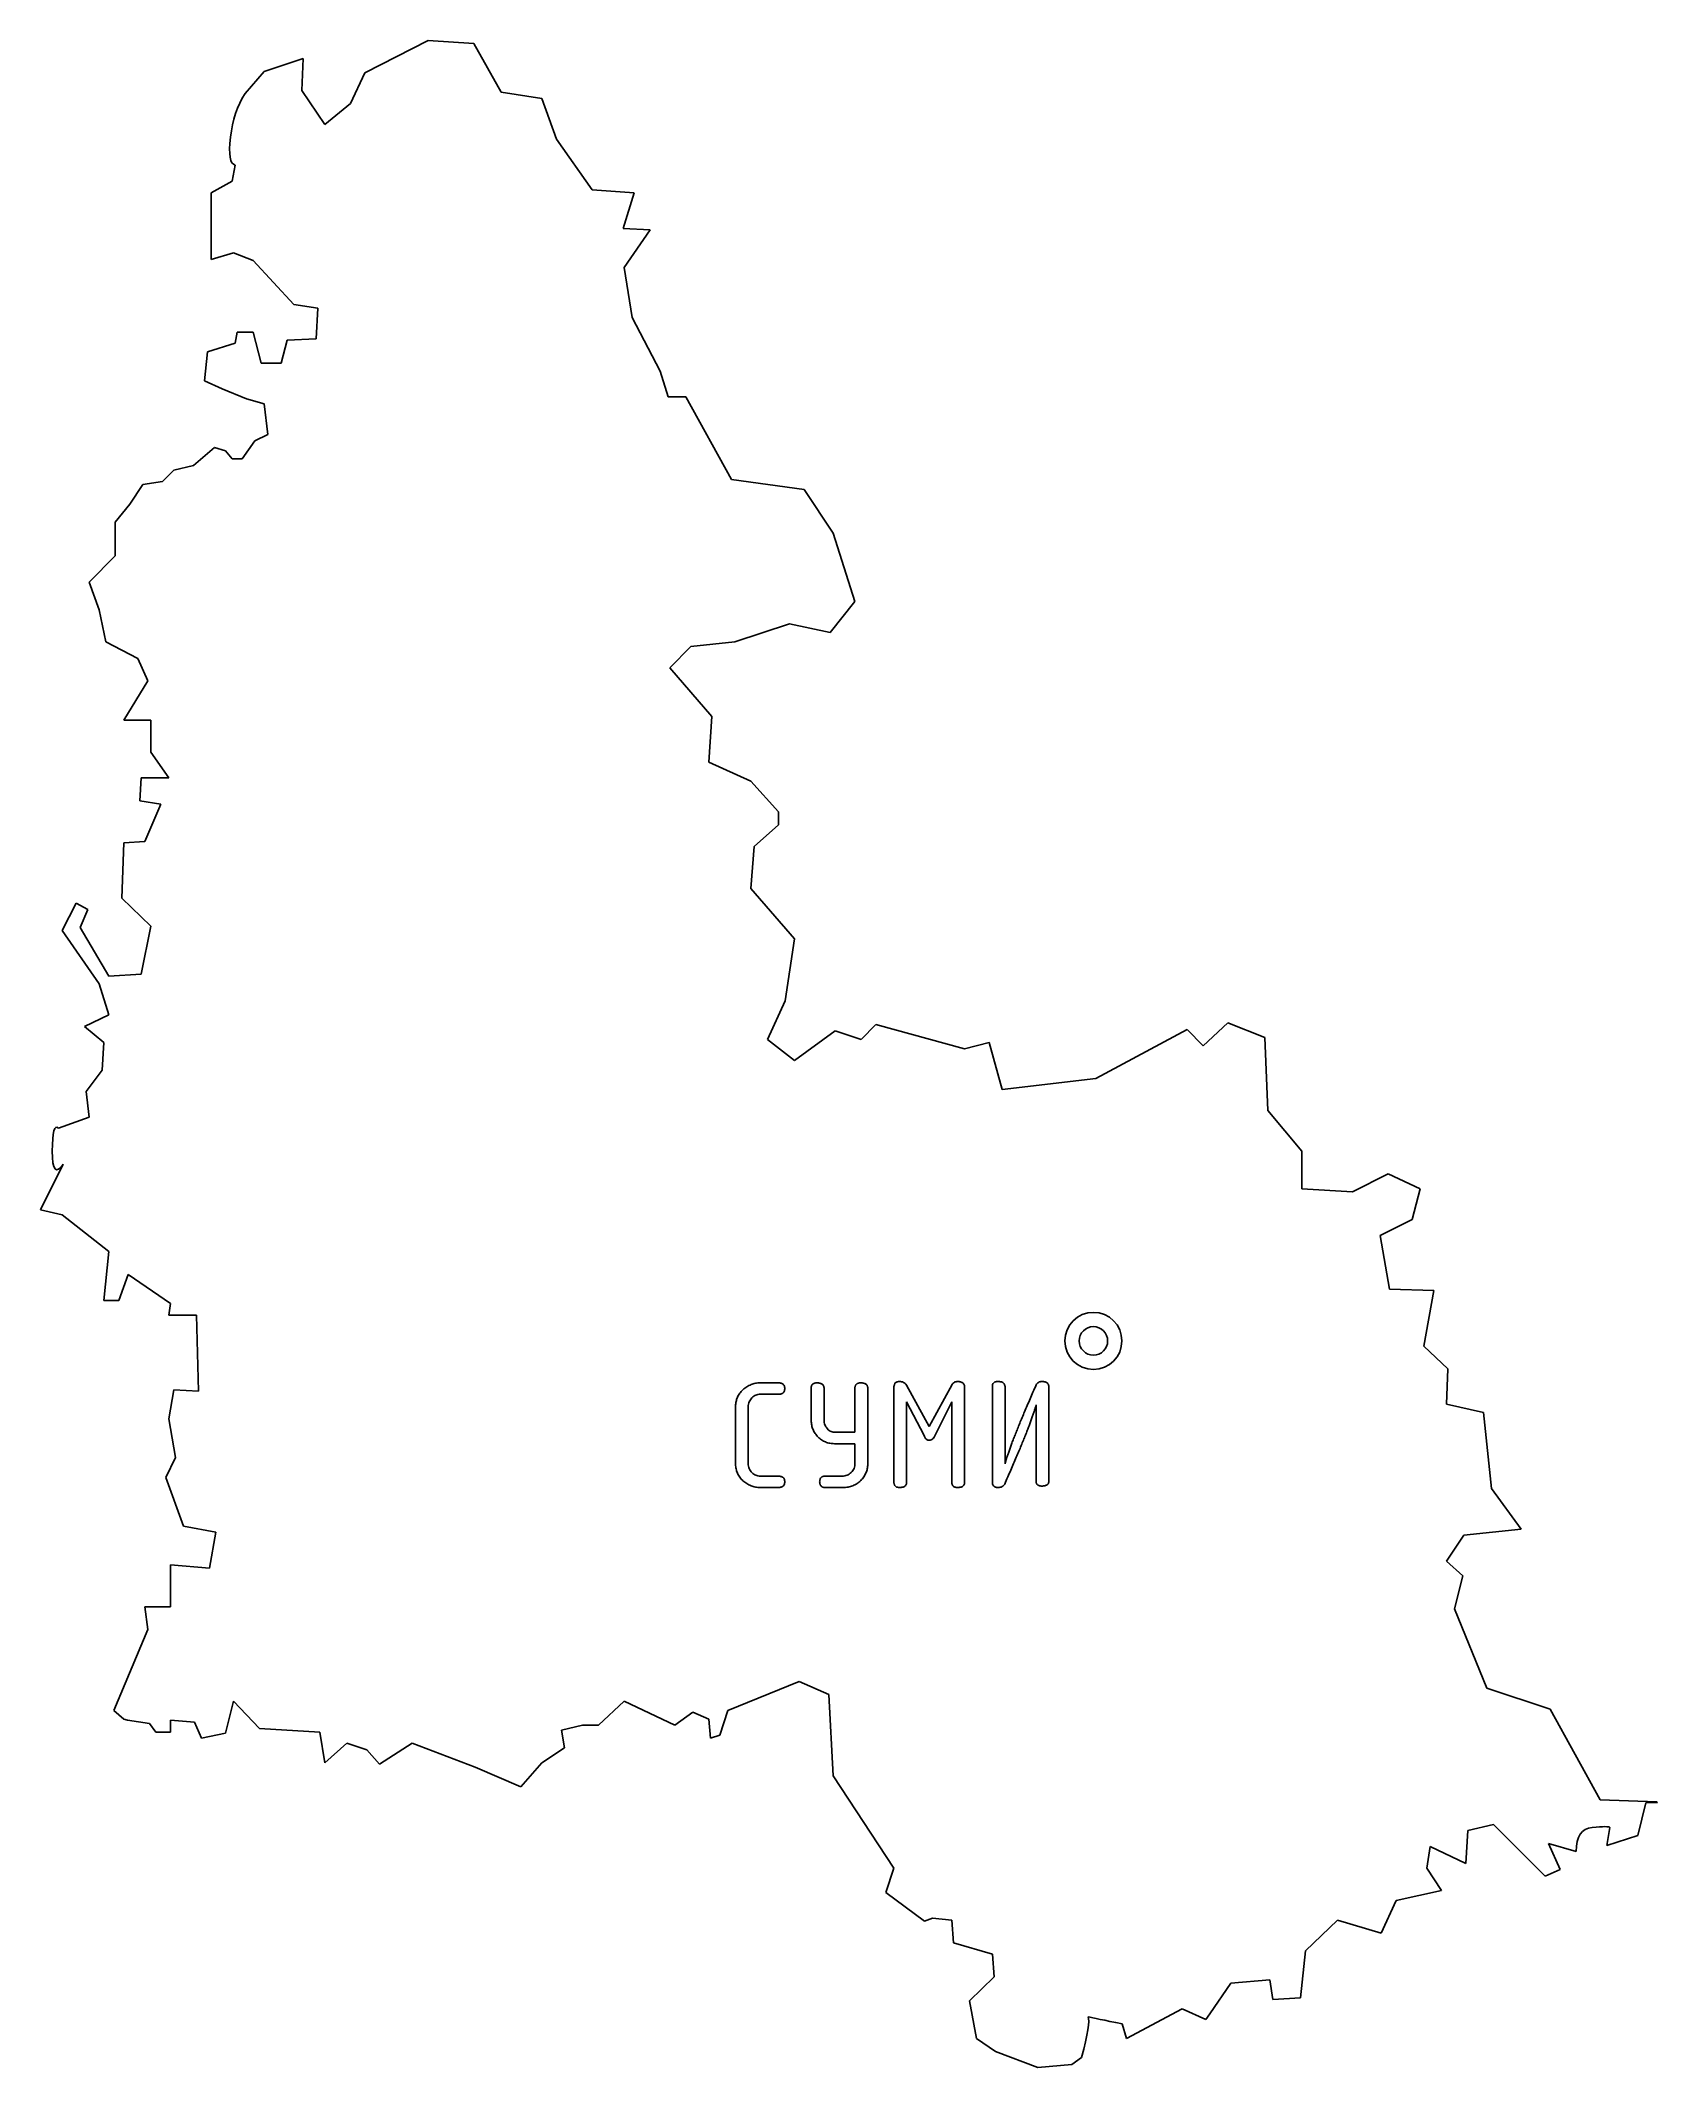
# Model space of a CAD drawing. Header units: millimetres. Extents: x 1472 to 1558, y 8079 to 8185.
import ezdxf

# ---------------------------------------------------------------- set-up
doc = ezdxf.new("R2010")
doc.units = ezdxf.units.MM

msp = doc.modelspace()

# ---------------------------------------------------------------- linework, layer by layer
at = {"color": 7, "linetype": 'Continuous', "lineweight": 25}
for p, q in [((1484.18, 8183.87), (1486.22, 8184.55)), ((1486.22, 8184.55), (1486.16, 8182.86)), ((1489.47, 8183.8), (1492.81, 8185.49)), ((1492.81, 8185.49), (1495.21, 8185.33)), ((1495.21, 8185.33), (1496.64, 8182.77)), ((1483.17, 8182.7), (1484.18, 8183.87)), ((1488.72, 8182.18), (1489.47, 8183.8)), ((1486.16, 8182.86), (1487.36, 8181.08)), ((1496.64, 8182.77), (1498.78, 8182.44)), ((1498.78, 8182.44), (1499.56, 8180.3)), ((1487.36, 8181.08), (1488.72, 8182.18)), ((1499.56, 8180.3), (1501.44, 8177.64)), ((1481.39, 8177.48), (1482.49, 8178.09)), ((1482.49, 8178.09), (1482.65, 8178.94)), ((1481.39, 8173.97), (1481.39, 8177.48)), ((1501.44, 8177.64), (1503.65, 8177.48)), ((1503.65, 8177.48), (1503.06, 8175.6)), ((1503.06, 8175.6), (1504.49, 8175.53)), ((1504.49, 8175.53), (1503.13, 8173.55)), ((1482.56, 8174.33), (1481.39, 8173.97)), ((1483.6, 8173.91), (1482.56, 8174.33)), ((1485.74, 8171.6), (1483.6, 8173.91)), ((1503.13, 8173.55), (1503.55, 8170.92)), ((1487, 8171.41), (1485.74, 8171.6)), ((1486.91, 8169.79), (1487, 8171.41)), ((1503.55, 8170.92), (1505.01, 8168.1)), ((1481.19, 8169.11), (1482.65, 8169.56)), ((1482.65, 8169.56), (1482.75, 8170.15)), ((1482.75, 8170.15), (1483.6, 8170.15)), ((1483.6, 8170.15), (1484.02, 8168.52)), ((1485.06, 8168.52), (1485.38, 8169.72)), ((1485.38, 8169.72), (1486.91, 8169.79)), ((1481.03, 8167.58), (1481.19, 8169.11)), ((1484.02, 8168.52), (1485.06, 8168.52)), ((1481.97, 8167.16), (1481.03, 8167.58)), ((1505.01, 8168.1), (1505.43, 8166.74)), ((1483.24, 8166.64), (1481.97, 8167.16)), ((1484.18, 8166.38), (1483.24, 8166.64)), ((1484.37, 8164.76), (1484.18, 8166.38)), ((1505.43, 8166.74), (1506.37, 8166.74)), ((1506.37, 8166.74), (1508.77, 8162.39)), ((1483.01, 8163.49), (1483.69, 8164.43)), ((1483.69, 8164.43), (1484.37, 8164.76)), ((1480.45, 8163.14), (1481.55, 8164.08)), ((1481.55, 8164.08), (1482.14, 8163.91)), ((1482.14, 8163.91), (1482.49, 8163.49)), ((1482.49, 8163.49), (1483.01, 8163.49)), ((1477.11, 8161.09), (1477.79, 8162.13)), ((1477.79, 8162.13), (1478.83, 8162.29)), ((1478.83, 8162.29), (1479.41, 8162.88)), ((1479.41, 8162.88), (1480.45, 8163.14)), ((1508.77, 8162.39), (1512.6, 8161.87)), ((1476.33, 8160.15), (1477.11, 8161.09)), ((1512.6, 8161.87), (1514.13, 8159.57)), ((1476.33, 8158.37), (1476.33, 8160.15)), ((1514.13, 8159.57), (1515.26, 8155.97)), ((1474.96, 8157), (1476.33, 8158.37)), ((1475.48, 8155.54), (1474.96, 8157)), ((1515.26, 8155.97), (1513.96, 8154.34)), ((1475.84, 8153.86), (1475.48, 8155.54)), ((1511.82, 8154.8), (1508.94, 8153.86)), ((1513.96, 8154.34), (1511.82, 8154.8)), ((1477.53, 8152.98), (1475.84, 8153.86)), ((1506.63, 8153.6), (1505.53, 8152.49)), ((1508.94, 8153.86), (1506.63, 8153.6)), ((1478.05, 8151.81), (1477.53, 8152.98)), ((1505.53, 8152.49), (1507.74, 8149.93)), ((1476.78, 8149.74), (1478.05, 8151.81)), ((1478.21, 8149.74), (1476.78, 8149.74)), ((1478.21, 8148.05), (1478.21, 8149.74)), ((1507.74, 8149.93), (1507.57, 8147.53)), ((1479.15, 8146.69), (1478.21, 8148.05)), ((1507.57, 8147.53), (1509.78, 8146.52)), ((1477.62, 8145.49), (1477.69, 8146.69)), ((1477.69, 8146.69), (1479.15, 8146.69)), ((1509.78, 8146.52), (1511.24, 8144.9)), ((1478.73, 8145.32), (1477.62, 8145.49)), ((1477.89, 8143.34), (1478.73, 8145.32)), ((1511.24, 8144.22), (1509.97, 8143.08)), ((1511.24, 8144.9), (1511.24, 8144.22)), ((1476.68, 8140.36), (1476.78, 8143.28)), ((1476.78, 8143.28), (1477.89, 8143.34)), ((1509.97, 8143.08), (1509.78, 8140.88)), ((1509.78, 8140.88), (1512.08, 8138.22)), ((1473.54, 8138.67), (1474.28, 8140.1)), ((1474.28, 8140.1), (1474.9, 8139.77)), ((1474.9, 8139.77), (1474.48, 8138.83)), ((1478.21, 8138.9), (1476.68, 8140.36)), ((1475.48, 8135.85), (1473.54, 8138.67)), ((1474.48, 8138.83), (1476, 8136.27)), ((1477.69, 8136.37), (1478.21, 8138.9)), ((1512.08, 8138.22), (1511.6, 8134.97)), ((1476, 8134.23), (1475.48, 8135.85)), ((1476, 8136.27), (1477.69, 8136.37)), ((1511.6, 8134.97), (1510.66, 8132.93)), ((1474.71, 8133.61), (1476, 8134.23)), ((1475.74, 8132.77), (1474.71, 8133.61)), ((1512.08, 8131.83), (1514.22, 8133.38)), ((1514.22, 8133.38), (1515.59, 8132.93)), ((1515.59, 8132.93), (1516.37, 8133.71)), ((1516.37, 8133.71), (1521.04, 8132.44)), ((1527.95, 8130.88), (1532.75, 8133.45)), ((1532.75, 8133.45), (1533.6, 8132.6)), ((1533.6, 8132.6), (1534.89, 8133.8)), ((1534.89, 8133.8), (1536.84, 8133.03)), ((1475.65, 8131.31), (1475.74, 8132.77)), ((1510.66, 8132.93), (1512.08, 8131.83)), ((1521.04, 8132.44), (1522.34, 8132.77)), ((1522.34, 8132.77), (1523.02, 8130.3)), ((1536.84, 8133.03), (1537, 8129.2)), ((1474.8, 8130.2), (1475.65, 8131.31)), ((1474.96, 8128.84), (1474.8, 8130.2)), ((1523.02, 8130.3), (1527.95, 8130.88)), ((1537, 8129.2), (1538.79, 8127.06)), ((1473.34, 8128.26), (1474.96, 8128.84)), ((1538.79, 8127.06), (1538.79, 8125.08)), ((1472.4, 8123.97), (1473.6, 8126.37)), ((1541.45, 8124.91), (1543.33, 8125.86)), ((1543.33, 8125.86), (1545.02, 8125.08)), ((1538.79, 8125.08), (1541.45, 8124.91)), ((1545.02, 8125.08), (1544.6, 8123.45)), ((1473.54, 8123.71), (1472.4, 8123.97)), ((1476, 8121.77), (1473.54, 8123.71)), ((1544.6, 8123.45), (1542.91, 8122.61)), ((1475.74, 8119.2), (1476, 8121.77)), ((1542.91, 8122.61), (1543.4, 8119.79)), ((1477.01, 8120.57), (1476.52, 8119.2)), ((1479.25, 8119.04), (1477.01, 8120.57)), ((1543.4, 8119.79), (1545.73, 8119.72)), ((1545.73, 8119.72), (1545.21, 8116.8)), ((1476.52, 8119.2), (1475.74, 8119.2)), ((1479.15, 8118.42), (1479.25, 8119.04)), ((1480.61, 8118.42), (1479.15, 8118.42)), ((1480.71, 8114.43), (1480.61, 8118.42)), ((1545.21, 8116.8), (1546.48, 8115.6)), ((1546.48, 8115.6), (1546.41, 8113.75)), ((1479.15, 8112.97), (1479.41, 8114.5)), ((1479.41, 8114.5), (1480.71, 8114.43)), ((1510.28, 8114.86), (1511.23, 8114.86)), ((1511.23, 8114.26), (1510.28, 8114.26)), ((1512.97, 8112.88), (1512.97, 8114.59)), ((1513.64, 8114.6), (1513.64, 8112.92)), ((1515.27, 8112.26), (1515.27, 8114.6)), ((1515.94, 8114.59), (1515.94, 8110.58)), ((1517.32, 8109.63), (1517.32, 8114.63)), ((1517.99, 8114.74), (1519.17, 8112.57)), ((1519.17, 8112.57), (1520.38, 8114.78)), ((1521.04, 8114.63), (1521.04, 8109.63)), ((1522.5, 8109.65), (1522.5, 8114.67)), ((1523.17, 8114.67), (1523.17, 8110.6)), ((1525.47, 8114.64), (1525.47, 8109.7)), ((1508.98, 8110.58), (1508.98, 8113.64)), ((1509.65, 8113.6), (1509.65, 8110.62)), ((1518.91, 8112.09), (1517.99, 8113.87)), ((1517.99, 8113.87), (1517.99, 8109.63)), ((1520.37, 8113.87), (1519.43, 8112)), ((1520.37, 8109.63), (1520.37, 8113.87)), ((1524.8, 8109.7), (1524.8, 8113.7)), ((1546.41, 8113.75), (1548.36, 8113.3)), ((1548.36, 8113.3), (1548.78, 8109.31)), ((1479.51, 8110.93), (1479.15, 8112.97)), ((1514.23, 8112.26), (1515.27, 8112.26)), ((1478.99, 8109.89), (1479.51, 8110.93)), ((1515.27, 8111.66), (1514.19, 8111.66)), ((1515.27, 8110.62), (1515.27, 8111.66)), ((1479.93, 8107.33), (1478.99, 8109.89)), ((1510.28, 8109.95), (1511.23, 8109.95)), ((1513.67, 8109.95), (1514.6, 8109.95)), ((1511.23, 8109.36), (1510.28, 8109.36)), ((1514.64, 8109.36), (1513.68, 8109.36)), ((1548.78, 8109.31), (1550.34, 8107.17)), ((1481.62, 8107), (1479.93, 8107.33)), ((1481.29, 8105.12), (1481.62, 8107)), ((1547.32, 8106.84), (1546.41, 8105.48)), ((1550.34, 8107.17), (1547.32, 8106.84)), ((1479.25, 8103.08), (1479.25, 8105.28)), ((1479.25, 8105.28), (1481.29, 8105.12)), ((1546.41, 8105.48), (1547.26, 8104.7)), ((1547.26, 8104.7), (1546.83, 8102.98)), ((1478.05, 8101.88), (1477.89, 8103.08)), ((1477.89, 8103.08), (1479.25, 8103.08)), ((1546.83, 8102.98), (1548.52, 8098.79)), ((1476.26, 8097.63), (1478.05, 8101.88)), ((1482.56, 8098.11), (1482.14, 8096.43)), ((1483.92, 8096.68), (1482.56, 8098.11)), ((1503.13, 8098.11), (1501.77, 8096.85)), ((1505.79, 8096.85), (1503.13, 8098.11)), ((1512.34, 8099.15), (1508.58, 8097.63)), ((1513.9, 8098.47), (1512.34, 8099.15)), ((1514.13, 8094.19), (1513.9, 8098.47)), ((1548.52, 8098.79), (1551.86, 8097.69)), ((1476.78, 8097.17), (1476.26, 8097.63)), ((1476.98, 8097.11), (1476.78, 8097.17)), ((1478.14, 8096.94), (1476.98, 8097.11)), ((1480.51, 8097.01), (1479.25, 8097.11)), ((1479.25, 8097.11), (1479.25, 8096.49)), ((1506.73, 8097.53), (1505.79, 8096.85)), ((1507.57, 8097.17), (1506.73, 8097.53)), ((1507.67, 8096.17), (1507.57, 8097.17)), ((1508.58, 8097.63), (1508.16, 8096.33)), ((1551.86, 8097.69), (1554.49, 8092.92)), ((1478.47, 8096.49), (1478.14, 8096.94)), ((1479.25, 8096.49), (1478.47, 8096.49)), ((1480.87, 8096.17), (1480.51, 8097.01)), ((1482.14, 8096.43), (1480.87, 8096.17)), ((1487.1, 8096.49), (1483.92, 8096.68)), ((1487.36, 8094.87), (1487.1, 8096.49)), ((1500.92, 8096.85), (1499.82, 8096.59)), ((1499.82, 8096.59), (1499.98, 8095.65)), ((1501.77, 8096.85), (1500.92, 8096.85)), ((1508.16, 8096.33), (1507.67, 8096.17)), ((1488.53, 8095.91), (1487.36, 8094.87)), ((1489.57, 8095.55), (1488.53, 8095.91)), ((1490.25, 8094.8), (1489.57, 8095.55)), ((1491.97, 8095.91), (1490.25, 8094.8)), ((1495.28, 8094.64), (1491.97, 8095.91)), ((1499.98, 8095.65), (1498.78, 8094.87)), ((1497.68, 8093.6), (1495.28, 8094.64)), ((1498.78, 8094.87), (1497.68, 8093.6)), ((1517.31, 8089.32), (1514.13, 8094.19)), ((1554.49, 8092.92), (1557.48, 8092.82)), ((1556.89, 8092.76), (1556.47, 8091.04)), ((1557.51, 8092.79), (1556.89, 8092.76)), ((1557.48, 8092.82), (1557.51, 8092.79)), ((1547.52, 8091.3), (1547.42, 8089.58)), ((1548.88, 8091.62), (1547.52, 8091.3)), ((1551.6, 8088.9), (1548.88, 8091.62)), ((1554.85, 8090.52), (1555.01, 8091.46)), ((1556.47, 8091.04), (1554.85, 8090.52)), ((1545.54, 8090.46), (1545.37, 8089.32)), ((1547.42, 8089.58), (1545.54, 8090.46)), ((1553.23, 8090.2), (1551.77, 8090.62)), ((1551.77, 8090.62), (1552.38, 8089.26)), ((1516.89, 8088.05), (1517.31, 8089.32)), ((1545.37, 8089.32), (1546.15, 8088.15)), ((1552.38, 8089.26), (1551.6, 8088.9)), ((1518.93, 8086.53), (1516.89, 8088.05)), ((1543.75, 8087.63), (1542.97, 8085.91)), ((1546.15, 8088.15), (1543.75, 8087.63)), ((1519.35, 8086.69), (1518.93, 8086.53)), ((1520.36, 8086.59), (1519.35, 8086.69)), ((1520.45, 8085.39), (1520.36, 8086.59)), ((1540.67, 8086.59), (1538.98, 8084.97)), ((1542.97, 8085.91), (1540.67, 8086.59)), ((1522.5, 8084.81), (1520.45, 8085.39)), ((1522.59, 8083.61), (1522.5, 8084.81)), ((1538.98, 8084.97), (1538.72, 8082.51)), ((1521.3, 8082.34), (1522.59, 8083.61)), ((1535.06, 8083.28), (1533.95, 8081.66)), ((1537.1, 8083.45), (1535.06, 8083.28)), ((1537.26, 8082.41), (1537.1, 8083.45)), ((1521.66, 8080.36), (1521.3, 8082.34)), ((1538.72, 8082.51), (1537.26, 8082.41)), ((1529.57, 8080.36), (1529.34, 8081.14)), ((1532.49, 8081.92), (1529.57, 8080.36)), ((1533.73, 8081.37), (1532.49, 8081.92)), ((1533.95, 8081.66), (1533.73, 8081.37)), ((1522.66, 8079.68), (1521.66, 8080.36)), ((1524.9, 8078.84), (1522.66, 8079.68)), ((1526.68, 8079), (1524.9, 8078.84)), ((1527.2, 8079.36), (1526.68, 8079))]:
    msp.add_line(p, q, dxfattribs=at)
for radius in [1.5, 0.75]:
    msp.add_circle((1527.82, 8117.07), radius, dxfattribs=at)
for points in [[(1482.4, 8180.4), (1482.5, 8181.31), (1482.76, 8182.07), (1483.17, 8182.7)], [(1482.65, 8178.94), (1482.37, 8179), (1482.29, 8179.49), (1482.4, 8180.4)], [(1473.02, 8127.06), (1473.02, 8128.07), (1473.13, 8128.47), (1473.34, 8128.26)], [(1473.6, 8126.37), (1473.21, 8125.81), (1473.02, 8126.04), (1473.02, 8127.06)], [(1554.07, 8091.46), (1553.51, 8091.42), (1553.23, 8091), (1553.23, 8090.2)], [(1555.01, 8091.46), (1554.97, 8091.53), (1554.65, 8091.53), (1554.07, 8091.46)], [(1527.54, 8081.51), (1527.64, 8081.31), (1527.53, 8080.6), (1527.2, 8079.36)], [(1529.34, 8081.14), (1528.39, 8081.32), (1527.79, 8081.45), (1527.54, 8081.51)]]:
    msp.add_open_spline(points, degree=3, dxfattribs=at)
for points, knots in [([(1508.98, 8113.64), (1508.99, 8113.68), (1508.99, 8113.76), (1509.01, 8113.88), (1509.04, 8114), (1509.08, 8114.11), (1509.14, 8114.22), (1509.2, 8114.32), (1509.28, 8114.41), (1509.37, 8114.5), (1509.47, 8114.59), (1509.58, 8114.66), (1509.69, 8114.72), (1509.8, 8114.77), (1509.91, 8114.81), (1510.03, 8114.84), (1510.15, 8114.86), (1510.23, 8114.86), (1510.28, 8114.86)], [0, 0, 0, 0, 0.063695, 0.125103, 0.185975, 0.246038, 0.30665, 0.368251, 0.43101, 0.496829, 0.562907, 0.626808, 0.689581, 0.75126, 0.812739, 0.873899, 0.936305, 1, 1, 1, 1]), ([(1510.28, 8114.26), (1510.24, 8114.26), (1510.16, 8114.26), (1510.05, 8114.22), (1509.94, 8114.16), (1509.84, 8114.08), (1509.76, 8113.98), (1509.7, 8113.87), (1509.66, 8113.74), (1509.65, 8113.64), (1509.65, 8113.6)], [0, 0, 0, 0, 0.114935, 0.228871, 0.347618, 0.473549, 0.602559, 0.727892, 0.860007, 1, 1, 1, 1]), ([(1511.23, 8114.86), (1511.26, 8114.86), (1511.31, 8114.86), (1511.38, 8114.84), (1511.44, 8114.82), (1511.49, 8114.79), (1511.53, 8114.74), (1511.56, 8114.69), (1511.57, 8114.63), (1511.57, 8114.58), (1511.58, 8114.56)], [0, 0, 0, 0, 0.154879, 0.291993, 0.412667, 0.525781, 0.633715, 0.744971, 0.865082, 1, 1, 1, 1]), ([(1511.58, 8114.56), (1511.57, 8114.54), (1511.57, 8114.49), (1511.56, 8114.43), (1511.53, 8114.38), (1511.49, 8114.34), (1511.44, 8114.3), (1511.38, 8114.28), (1511.31, 8114.27), (1511.26, 8114.26), (1511.23, 8114.26)], [0, 0, 0, 0, 0.134918, 0.255029, 0.366285, 0.474219, 0.587333, 0.708007, 0.845121, 1, 1, 1, 1]), ([(1512.97, 8114.59), (1512.97, 8114.61), (1512.97, 8114.65), (1512.98, 8114.71), (1513.01, 8114.76), (1513.04, 8114.79), (1513.08, 8114.82), (1513.14, 8114.84), (1513.2, 8114.86), (1513.24, 8114.86), (1513.27, 8114.86)], [0, 0, 0, 0, 0.1354287, 0.2590269, 0.3707043, 0.4790472, 0.5907245, 0.7118556, 0.84678, 1, 1, 1, 1]), ([(1513.27, 8114.86), (1513.29, 8114.86), (1513.35, 8114.86), (1513.42, 8114.84), (1513.49, 8114.83), (1513.54, 8114.8), (1513.59, 8114.76), (1513.62, 8114.71), (1513.63, 8114.66), (1513.64, 8114.62), (1513.64, 8114.6)], [0, 0, 0, 0, 0.169138, 0.31769, 0.447411, 0.563411, 0.668766, 0.773154, 0.880041, 1, 1, 1, 1]), ([(1515.27, 8114.6), (1515.27, 8114.62), (1515.27, 8114.66), (1515.29, 8114.71), (1515.31, 8114.76), (1515.35, 8114.8), (1515.39, 8114.83), (1515.44, 8114.84), (1515.5, 8114.86), (1515.55, 8114.86), (1515.57, 8114.86)], [0, 0, 0, 0, 0.136441, 0.255996, 0.368508, 0.475742, 0.588255, 0.709343, 0.845784, 1, 1, 1, 1]), ([(1515.57, 8114.86), (1515.6, 8114.86), (1515.65, 8114.86), (1515.73, 8114.85), (1515.79, 8114.82), (1515.85, 8114.8), (1515.89, 8114.76), (1515.92, 8114.71), (1515.94, 8114.65), (1515.94, 8114.61), (1515.94, 8114.59)], [0, 0, 0, 0, 0.167863, 0.314847, 0.444187, 0.55924, 0.665232, 0.770656, 0.878794, 1, 1, 1, 1]), ([(1517.32, 8114.63), (1517.32, 8114.66), (1517.33, 8114.7), (1517.34, 8114.76), (1517.36, 8114.82), (1517.39, 8114.86), (1517.44, 8114.89), (1517.49, 8114.92), (1517.55, 8114.93), (1517.59, 8114.93), (1517.61, 8114.93)], [0, 0, 0, 0, 0.146397, 0.276321, 0.39524, 0.506272, 0.615393, 0.730848, 0.856032, 1, 1, 1, 1]), ([(1517.61, 8114.93), (1517.65, 8114.93), (1517.72, 8114.93), (1517.82, 8114.89), (1517.91, 8114.83), (1517.96, 8114.77), (1517.99, 8114.74)], [0, 0, 0, 0, 0.250197, 0.492211, 0.737031, 1, 1, 1, 1]), ([(1520.38, 8114.78), (1520.4, 8114.8), (1520.44, 8114.85), (1520.51, 8114.89), (1520.59, 8114.93), (1520.65, 8114.93), (1520.67, 8114.93)], [0, 0, 0, 0, 0.2757923, 0.5246606, 0.7599073, 1, 1, 1, 1]), ([(1520.67, 8114.93), (1520.7, 8114.93), (1520.76, 8114.93), (1520.83, 8114.92), (1520.9, 8114.89), (1520.95, 8114.86), (1520.99, 8114.82), (1521.02, 8114.76), (1521.04, 8114.7), (1521.04, 8114.66), (1521.04, 8114.63)], [0, 0, 0, 0, 0.1598288, 0.2981438, 0.4223367, 0.5366418, 0.6434366, 0.7534283, 0.8701495, 1, 1, 1, 1]), ([(1522.5, 8114.67), (1522.5, 8114.69), (1522.5, 8114.73), (1522.51, 8114.78), (1522.54, 8114.83), (1522.57, 8114.87), (1522.61, 8114.9), (1522.66, 8114.92), (1522.73, 8114.93), (1522.77, 8114.93), (1522.79, 8114.93)], [0, 0, 0, 0, 0.137355, 0.260404, 0.371584, 0.481366, 0.592546, 0.713138, 0.847462, 1, 1, 1, 1]), ([(1522.79, 8114.93), (1522.82, 8114.93), (1522.88, 8114.93), (1522.95, 8114.92), (1523.02, 8114.9), (1523.07, 8114.87), (1523.11, 8114.83), (1523.14, 8114.78), (1523.16, 8114.73), (1523.16, 8114.69), (1523.17, 8114.67)], [0, 0, 0, 0, 0.167568, 0.314294, 0.443407, 0.558258, 0.665582, 0.768936, 0.879007, 1, 1, 1, 1]), ([(1523.17, 8110.6), (1523.18, 8110.64), (1523.21, 8110.75), (1523.25, 8110.91), (1523.31, 8111.08), (1523.38, 8111.27), (1523.45, 8111.48), (1523.53, 8111.7), (1523.62, 8111.93), (1523.72, 8112.19), (1523.83, 8112.45), (1523.94, 8112.74), (1524.07, 8113.04), (1524.2, 8113.35), (1524.34, 8113.68), (1524.49, 8114.02), (1524.64, 8114.38), (1524.75, 8114.63), (1524.81, 8114.75)], [0, 0, 0, 0, 0.0333964, 0.0706153, 0.1118492, 0.1568613, 0.2056604, 0.2582535, 0.3149814, 0.3755145, 0.4397604, 0.5082527, 0.5804606, 0.6565849, 0.7364262, 0.8204279, 0.9083548, 1, 1, 1, 1]), ([(1524.81, 8114.75), (1524.82, 8114.78), (1524.86, 8114.83), (1524.93, 8114.89), (1525.01, 8114.93), (1525.07, 8114.93), (1525.1, 8114.93)], [0, 0, 0, 0, 0.267012, 0.510583, 0.747732, 1, 1, 1, 1]), ([(1525.1, 8114.93), (1525.13, 8114.93), (1525.18, 8114.93), (1525.26, 8114.92), (1525.32, 8114.9), (1525.38, 8114.86), (1525.42, 8114.82), (1525.45, 8114.77), (1525.47, 8114.71), (1525.47, 8114.66), (1525.47, 8114.64)], [0, 0, 0, 0, 0.162457, 0.303302, 0.429166, 0.543806, 0.649352, 0.756939, 0.871925, 1, 1, 1, 1]), ([(1524.8, 8113.7), (1524.79, 8113.65), (1524.76, 8113.54), (1524.71, 8113.39), (1524.65, 8113.21), (1524.58, 8113.02), (1524.51, 8112.81), (1524.43, 8112.59), (1524.34, 8112.36), (1524.24, 8112.1), (1524.13, 8111.84), (1524.02, 8111.55), (1523.89, 8111.26), (1523.76, 8110.94), (1523.62, 8110.61), (1523.47, 8110.27), (1523.31, 8109.91), (1523.2, 8109.66), (1523.15, 8109.54)], [0, 0, 0, 0, 0.033426, 0.070925, 0.111863, 0.156906, 0.205979, 0.2586, 0.31526, 0.375721, 0.439987, 0.508397, 0.580619, 0.656653, 0.736739, 0.820641, 0.908359, 1, 1, 1, 1]), ([(1514.19, 8111.66), (1514.15, 8111.66), (1514.07, 8111.67), (1513.95, 8111.68), (1513.83, 8111.71), (1513.72, 8111.75), (1513.61, 8111.8), (1513.51, 8111.86), (1513.41, 8111.93), (1513.32, 8112.02), (1513.24, 8112.11), (1513.17, 8112.2), (1513.11, 8112.3), (1513.06, 8112.41), (1513.02, 8112.52), (1512.99, 8112.63), (1512.97, 8112.75), (1512.97, 8112.84), (1512.97, 8112.88)], [0, 0, 0, 0, 0.065409, 0.128895, 0.190524, 0.251939, 0.31283, 0.374462, 0.437139, 0.501399, 0.566065, 0.628259, 0.68989, 0.750235, 0.811279, 0.872908, 0.935195, 1, 1, 1, 1]), ([(1513.64, 8112.92), (1513.64, 8112.88), (1513.64, 8112.78), (1513.68, 8112.65), (1513.74, 8112.54), (1513.82, 8112.44), (1513.91, 8112.36), (1514.01, 8112.3), (1514.12, 8112.26), (1514.19, 8112.26), (1514.23, 8112.26)], [0, 0, 0, 0, 0.143581, 0.277318, 0.404788, 0.534116, 0.660578, 0.776677, 0.887954, 1, 1, 1, 1]), ([(1519.14, 8111.84), (1519.12, 8111.85), (1519.07, 8111.85), (1519.01, 8111.91), (1518.95, 8111.98), (1518.92, 8112.05), (1518.91, 8112.09)], [0, 0, 0, 0, 0.188109, 0.400794, 0.667824, 1, 1, 1, 1]), ([(1519.43, 8112), (1519.41, 8111.97), (1519.38, 8111.93), (1519.31, 8111.88), (1519.23, 8111.85), (1519.17, 8111.84), (1519.14, 8111.84)], [0, 0, 0, 0, 0.251637, 0.487003, 0.730723, 1, 1, 1, 1]), ([(1510.28, 8109.36), (1510.23, 8109.36), (1510.15, 8109.36), (1510.03, 8109.38), (1509.91, 8109.41), (1509.8, 8109.45), (1509.68, 8109.5), (1509.58, 8109.56), (1509.47, 8109.63), (1509.37, 8109.71), (1509.28, 8109.8), (1509.2, 8109.9), (1509.14, 8110), (1509.08, 8110.11), (1509.04, 8110.22), (1509.01, 8110.33), (1508.99, 8110.45), (1508.99, 8110.54), (1508.98, 8110.58)], [0, 0, 0, 0, 0.0636792, 0.1260706, 0.1877884, 0.2486942, 0.3106504, 0.3731863, 0.4370722, 0.5027573, 0.5685611, 0.6313046, 0.6928901, 0.7540092, 0.8140574, 0.874345, 0.9363208, 1, 1, 1, 1]), ([(1509.65, 8110.62), (1509.65, 8110.57), (1509.66, 8110.48), (1509.7, 8110.35), (1509.76, 8110.23), (1509.84, 8110.14), (1509.94, 8110.06), (1510.05, 8110), (1510.16, 8109.96), (1510.24, 8109.96), (1510.28, 8109.95)], [0, 0, 0, 0, 0.140998, 0.271575, 0.398331, 0.526481, 0.653176, 0.770258, 0.885175, 1, 1, 1, 1]), ([(1511.23, 8109.95), (1511.26, 8109.95), (1511.31, 8109.95), (1511.38, 8109.94), (1511.44, 8109.91), (1511.49, 8109.88), (1511.53, 8109.84), (1511.56, 8109.79), (1511.57, 8109.72), (1511.57, 8109.68), (1511.58, 8109.66)], [0, 0, 0, 0, 0.154879, 0.291993, 0.412667, 0.525781, 0.633715, 0.744971, 0.865082, 1, 1, 1, 1]), ([(1513.41, 8109.66), (1513.41, 8109.68), (1513.42, 8109.72), (1513.43, 8109.78), (1513.45, 8109.84), (1513.48, 8109.88), (1513.52, 8109.91), (1513.56, 8109.94), (1513.62, 8109.95), (1513.65, 8109.95), (1513.67, 8109.95)], [0, 0, 0, 0, 0.154565, 0.290674, 0.412868, 0.52408, 0.633374, 0.743751, 0.865945, 1, 1, 1, 1]), ([(1514.6, 8109.95), (1514.65, 8109.96), (1514.73, 8109.96), (1514.86, 8110), (1514.97, 8110.06), (1515.08, 8110.15), (1515.16, 8110.25), (1515.23, 8110.36), (1515.26, 8110.49), (1515.27, 8110.58), (1515.27, 8110.62)], [0, 0, 0, 0, 0.127621, 0.249626, 0.372705, 0.499867, 0.627732, 0.750374, 0.872379, 1, 1, 1, 1]), ([(1515.94, 8110.58), (1515.94, 8110.54), (1515.94, 8110.46), (1515.92, 8110.34), (1515.89, 8110.23), (1515.85, 8110.12), (1515.8, 8110.02), (1515.73, 8109.91), (1515.66, 8109.82), (1515.57, 8109.72), (1515.48, 8109.64), (1515.38, 8109.56), (1515.27, 8109.5), (1515.15, 8109.45), (1515.03, 8109.41), (1514.91, 8109.38), (1514.77, 8109.36), (1514.68, 8109.36), (1514.64, 8109.36)], [0, 0, 0, 0, 0.060307, 0.119442, 0.178023, 0.236134, 0.295504, 0.355386, 0.417039, 0.481597, 0.546191, 0.609354, 0.67254, 0.735364, 0.798982, 0.863682, 0.930346, 1, 1, 1, 1]), ([(1511.58, 8109.66), (1511.57, 8109.63), (1511.57, 8109.59), (1511.56, 8109.53), (1511.53, 8109.47), (1511.49, 8109.43), (1511.44, 8109.4), (1511.38, 8109.37), (1511.31, 8109.36), (1511.26, 8109.36), (1511.23, 8109.36)], [0, 0, 0, 0, 0.134918, 0.255029, 0.366285, 0.474219, 0.587333, 0.708007, 0.845121, 1, 1, 1, 1]), ([(1513.68, 8109.36), (1513.66, 8109.36), (1513.62, 8109.36), (1513.56, 8109.38), (1513.52, 8109.4), (1513.48, 8109.43), (1513.45, 8109.48), (1513.43, 8109.53), (1513.42, 8109.59), (1513.41, 8109.63), (1513.41, 8109.66)], [0, 0, 0, 0, 0.137647, 0.258494, 0.372178, 0.480267, 0.591683, 0.71253, 0.847139, 1, 1, 1, 1]), ([(1517.62, 8109.36), (1517.6, 8109.36), (1517.55, 8109.36), (1517.49, 8109.37), (1517.44, 8109.39), (1517.4, 8109.42), (1517.36, 8109.46), (1517.34, 8109.51), (1517.33, 8109.56), (1517.32, 8109.6), (1517.32, 8109.63)], [0, 0, 0, 0, 0.152608, 0.286993, 0.407639, 0.520337, 0.628247, 0.739478, 0.862582, 1, 1, 1, 1]), ([(1517.99, 8109.63), (1517.99, 8109.6), (1517.99, 8109.56), (1517.97, 8109.51), (1517.94, 8109.46), (1517.9, 8109.42), (1517.85, 8109.39), (1517.78, 8109.37), (1517.7, 8109.36), (1517.65, 8109.36), (1517.62, 8109.36)], [0, 0, 0, 0, 0.121044, 0.231161, 0.334558, 0.440408, 0.556408, 0.685575, 0.832362, 1, 1, 1, 1]), ([(1520.67, 8109.36), (1520.64, 8109.36), (1520.6, 8109.36), (1520.54, 8109.37), (1520.49, 8109.39), (1520.44, 8109.42), (1520.41, 8109.46), (1520.39, 8109.51), (1520.37, 8109.56), (1520.37, 8109.6), (1520.37, 8109.63)], [0, 0, 0, 0, 0.152608, 0.286993, 0.407639, 0.520337, 0.628247, 0.739478, 0.862582, 1, 1, 1, 1]), ([(1521.04, 8109.63), (1521.04, 8109.6), (1521.04, 8109.56), (1521.02, 8109.51), (1520.99, 8109.46), (1520.95, 8109.42), (1520.89, 8109.39), (1520.83, 8109.37), (1520.75, 8109.36), (1520.7, 8109.36), (1520.67, 8109.36)], [0, 0, 0, 0, 0.121044, 0.231161, 0.334558, 0.440408, 0.556408, 0.685575, 0.832362, 1, 1, 1, 1]), ([(1522.79, 8109.36), (1522.77, 8109.36), (1522.72, 8109.36), (1522.66, 8109.37), (1522.61, 8109.4), (1522.57, 8109.43), (1522.54, 8109.47), (1522.51, 8109.53), (1522.5, 8109.59), (1522.5, 8109.63), (1522.5, 8109.65)], [0, 0, 0, 0, 0.146454, 0.274056, 0.391768, 0.499427, 0.610502, 0.726002, 0.855976, 1, 1, 1, 1]), ([(1523.15, 8109.54), (1523.13, 8109.51), (1523.09, 8109.46), (1523.01, 8109.4), (1522.91, 8109.36), (1522.83, 8109.36), (1522.79, 8109.36)], [0, 0, 0, 0, 0.232809, 0.462943, 0.713878, 1, 1, 1, 1]), ([(1525.1, 8109.43), (1525.07, 8109.43), (1525.03, 8109.44), (1524.97, 8109.45), (1524.92, 8109.47), (1524.87, 8109.5), (1524.84, 8109.54), (1524.82, 8109.58), (1524.8, 8109.64), (1524.8, 8109.68), (1524.8, 8109.7)], [0, 0, 0, 0, 0.153599, 0.2888571, 0.4102877, 0.5222413, 0.6308522, 0.7428057, 0.8642364, 1, 1, 1, 1]), ([(1525.47, 8109.7), (1525.47, 8109.68), (1525.47, 8109.64), (1525.45, 8109.58), (1525.42, 8109.53), (1525.38, 8109.5), (1525.32, 8109.47), (1525.26, 8109.45), (1525.18, 8109.44), (1525.13, 8109.43), (1525.1, 8109.43)], [0, 0, 0, 0, 0.119218, 0.229702, 0.333444, 0.439646, 0.554929, 0.684527, 0.831803, 1, 1, 1, 1])]:
    msp.add_open_spline(points, degree=3, knots=knots, dxfattribs=at)

doc.saveas('drawing.dxf')
